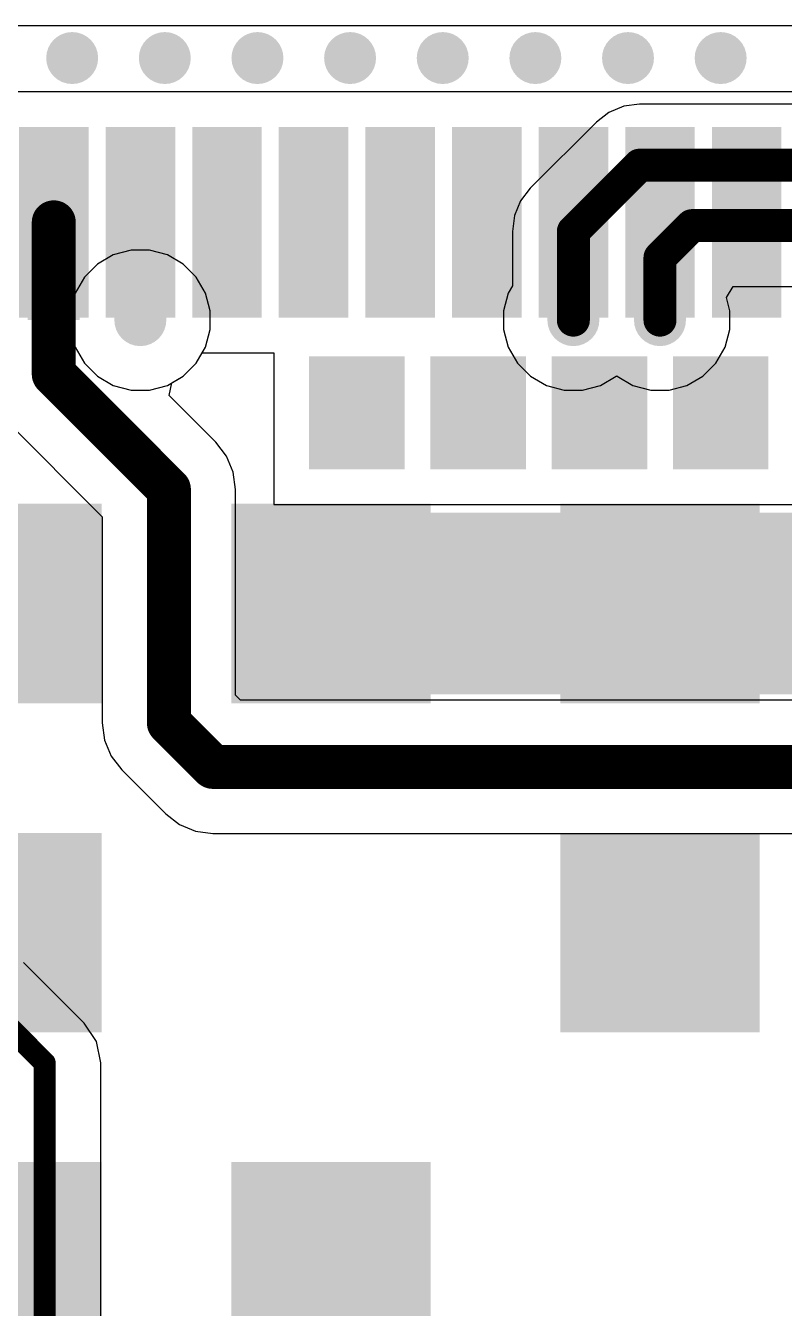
# Model space of a CAD drawing. Header units: millimetres. Extents: x -3 to 5437, y -3 to 5435.
# Drawn here: x 54.05 to 62.81, y 97.2 to 112.01 of the extents above; entities that cross this region are included whole.
import ezdxf

# ---------------------------------------------------------------- set-up
doc = ezdxf.new("R2010")
doc.units = ezdxf.units.MM
for name, color, linetype in [('BottomLayer', 5, 'Continuous'), ('BottomSolder', 6, 'Continuous'), ('TopLayer', 1, 'Continuous'), ('TopPaste', 8, 'Continuous'), ('TopSolder', 216, 'Continuous'), ('ViaHoleLayer', 16, 'Continuous')]:
    doc.layers.add(name, color=color, linetype=linetype)

# ---------------------------------------------------------------- blocks, each defined once
blk = doc.blocks.new('A7672E__FASE__63')
at = {"layer": 'TopLayer'}
for points in [[(-10.99999832, 1.29999994), (-10.99999832, 0.7000011399999999), (-12.9999994, 0.7000011399999999), (-12.9999994, 1.29999994)], [(-10.35000089, 1.15000405), (-9.25000055, 1.15000405), (-9.25000055, 0.25000331), (-10.35000089, 0.25000331)], [(-6.549997059999999, -1.05000044), (-8.649997939999999, -1.05000044), (-8.649997939999999, 1.05000044), (-6.549997059999999, 1.05000044)], [(-2.74999704, -1.05000044), (-4.84999792, -1.05000044), (-4.84999792, 1.05000044), (-2.74999704, 1.05000044)], [(-10.99999832, 0.3000019400000001), (-10.99999832, -0.2999968599999999), (-12.9999994, -0.29999686), (-12.9999994, 0.3000019399999999)], [(-10.35000089, -0.24999569), (-9.25000055, -0.24999569), (-9.25000055, -1.14999643), (-10.35000089, -1.14999643)], [(-10.99999832, -0.6999985999999999), (-10.99999832, -1.2999974), (-12.9999994, -1.2999974), (-12.9999994, -0.6999985999999999)], [(-10.99999832, -1.69999914), (-10.99999832, -2.29999794), (-12.9999994, -2.29999794), (-12.9999994, -1.69999914)], [(-10.35000089, -1.64999543), (-9.25000055, -1.64999543), (-9.25000055, -2.54999617), (-10.35000089, -2.54999617)], [(-10.99999832, -2.69999714), (-10.99999832, -3.29999594), (-12.9999994, -3.29999594), (-12.9999994, -2.69999714)], [(-6.549997059999999, -4.85000046), (-8.649997939999999, -4.85000046), (-8.649997939999999, -2.74999958), (-6.549997059999999, -2.74999958)], [(1.05000298, -2.74999958), (1.05000298, -4.85000046), (-1.0499979, -4.85000046), (-1.0499979, -2.74999958)], [(-10.35000089, -3.04999771), (-9.25000055, -3.04999771), (-9.25000055, -3.94999845), (-10.35000089, -3.94999845)], [(-10.99999832, -3.70000022), (-10.99999832, -4.29999902), (-12.9999994, -4.29999902), (-12.9999994, -3.70000022)], [(-10.99999832, -4.699998219999999), (-10.99999832, -5.299997019999999), (-12.9999994, -5.299997019999999), (-12.9999994, -4.699998219999999)], [(-10.99999832, -5.69999876), (-10.99999832, -6.29999756), (-12.9999994, -6.29999756), (-12.9999994, -5.69999876)], [(-6.549997059999999, -8.65000048), (-8.649997939999999, -8.65000048), (-8.649997939999999, -6.5499996), (-6.549997059999999, -6.5499996)], [(-2.74999704, -8.65000048), (-4.84999792, -8.65000048), (-4.84999792, -6.5499996), (-2.74999704, -6.5499996)], [(1.05000298, -8.65000048), (-1.0499979, -8.65000048), (-1.0499979, -6.5499996), (1.05000298, -6.5499996)], [(-10.99999832, -6.6999993), (-10.99999832, -7.299998099999999), (-12.9999994, -7.299998099999999), (-12.9999994, -6.6999993)]]:
    blk.add_hatch(color=1, dxfattribs=at).paths.add_polyline_path(points)
at = {"layer": 'TopPaste'}
for points in [[(-10.99999832, 1.29999994), (-10.99999832, 0.7000011399999999), (-12.9999994, 0.7000011399999999), (-12.9999994, 1.29999994)], [(-10.35000089, 1.15000405), (-9.25000055, 1.15000405), (-9.25000055, 0.25000331), (-10.35000089, 0.25000331)], [(-6.549997059999999, -1.05000044), (-8.649997939999999, -1.05000044), (-8.649997939999999, 1.05000044), (-6.549997059999999, 1.05000044)], [(-2.74999704, -1.05000044), (-4.84999792, -1.05000044), (-4.84999792, 1.05000044), (-2.74999704, 1.05000044)], [(-10.99999832, 0.3000019400000001), (-10.99999832, -0.2999968599999999), (-12.9999994, -0.29999686), (-12.9999994, 0.3000019399999999)], [(-10.35000089, -0.24999569), (-9.25000055, -0.24999569), (-9.25000055, -1.14999643), (-10.35000089, -1.14999643)], [(-10.99999832, -0.6999985999999999), (-10.99999832, -1.2999974), (-12.9999994, -1.2999974), (-12.9999994, -0.6999985999999999)], [(-10.99999832, -1.69999914), (-10.99999832, -2.29999794), (-12.9999994, -2.29999794), (-12.9999994, -1.69999914)], [(-10.35000089, -1.64999543), (-9.25000055, -1.64999543), (-9.25000055, -2.54999617), (-10.35000089, -2.54999617)], [(-10.99999832, -2.69999714), (-10.99999832, -3.29999594), (-12.9999994, -3.29999594), (-12.9999994, -2.69999714)], [(-6.549997059999999, -4.85000046), (-8.649997939999999, -4.85000046), (-8.649997939999999, -2.74999958), (-6.549997059999999, -2.74999958)], [(1.05000298, -2.74999958), (1.05000298, -4.85000046), (-1.0499979, -4.85000046), (-1.0499979, -2.74999958)], [(-10.35000089, -3.04999771), (-9.25000055, -3.04999771), (-9.25000055, -3.94999845), (-10.35000089, -3.94999845)], [(-10.99999832, -3.70000022), (-10.99999832, -4.29999902), (-12.9999994, -4.29999902), (-12.9999994, -3.70000022)], [(-10.99999832, -4.699998219999999), (-10.99999832, -5.299997019999999), (-12.9999994, -5.299997019999999), (-12.9999994, -4.699998219999999)], [(-10.99999832, -5.69999876), (-10.99999832, -6.29999756), (-12.9999994, -6.29999756), (-12.9999994, -5.69999876)], [(-6.549997059999999, -8.65000048), (-8.649997939999999, -8.65000048), (-8.649997939999999, -6.5499996), (-6.549997059999999, -6.5499996)], [(-2.74999704, -8.65000048), (-4.84999792, -8.65000048), (-4.84999792, -6.5499996), (-2.74999704, -6.5499996)], [(1.05000298, -8.65000048), (-1.0499979, -8.65000048), (-1.0499979, -6.5499996), (1.05000298, -6.5499996)], [(-10.99999832, -6.6999993), (-10.99999832, -7.299998099999999), (-12.9999994, -7.299998099999999), (-12.9999994, -6.6999993)]]:
    blk.add_hatch(color=8, dxfattribs=at).paths.add_polyline_path(points)
at = {"layer": 'TopSolder'}
for points in [[(-10.89839832, 1.40159994), (-10.89839832, 0.59840114), (-13.1015994, 0.5984011399999999), (-13.1015994, 1.40159994)], [(-10.45160089, 1.25160405), (-9.14840055, 1.25160405), (-9.14840055, 0.14840331), (-10.45160089, 0.14840331)], [(-6.44839706, -1.15160044), (-8.75159794, -1.15160044), (-8.75159794, 1.15160044), (-6.44839706, 1.15160044)], [(-2.64839704, -1.15160044), (-4.951597919999999, -1.15160044), (-4.951597919999999, 1.15160044), (-2.64839704, 1.15160044)], [(-10.89839832, 0.40160194), (-10.89839832, -0.4015968599999999), (-13.1015994, -0.4015968600000001), (-13.1015994, 0.4016019399999999)], [(-10.45160089, -0.14839569), (-9.14840055, -0.14839569), (-9.14840055, -1.25159643), (-10.45160089, -1.25159643)], [(-10.89839832, -0.5983985999999999), (-10.89839832, -1.4015974), (-13.1015994, -1.4015974), (-13.1015994, -0.5983986)], [(-10.89839832, -1.59839914), (-10.89839832, -2.40159794), (-13.1015994, -2.40159794), (-13.1015994, -1.59839914)], [(-10.45160089, -1.54839543), (-9.14840055, -1.54839543), (-9.14840055, -2.65159617), (-10.45160089, -2.65159617)], [(-10.89839832, -2.59839714), (-10.89839832, -3.40159594), (-13.1015994, -3.40159594), (-13.1015994, -2.59839714)], [(-6.44839706, -4.95160046), (-8.75159794, -4.95160046), (-8.75159794, -2.64839958), (-6.44839706, -2.64839958)], [(1.15160298, -2.64839958), (1.15160298, -4.95160046), (-1.1515979, -4.95160046), (-1.1515979, -2.64839958)], [(-10.45160089, -2.94839771), (-9.14840055, -2.94839771), (-9.14840055, -4.05159845), (-10.45160089, -4.05159845)], [(-10.89839832, -3.59840022), (-10.89839832, -4.40159902), (-13.1015994, -4.40159902), (-13.1015994, -3.59840022)], [(-10.89839832, -4.598398219999999), (-10.89839832, -5.40159702), (-13.1015994, -5.40159702), (-13.1015994, -4.598398219999999)], [(-10.89839832, -5.59839876), (-10.89839832, -6.40159756), (-13.1015994, -6.40159756), (-13.1015994, -5.59839876)], [(-6.44839706, -8.751600479999999), (-8.75159794, -8.751600479999999), (-8.75159794, -6.448399599999999), (-6.44839706, -6.448399599999999)], [(-2.64839704, -8.751600479999999), (-4.951597919999999, -8.751600479999999), (-4.951597919999999, -6.448399599999999), (-2.64839704, -6.448399599999999)], [(1.15160298, -8.751600479999999), (-1.1515979, -8.751600479999999), (-1.1515979, -6.448399599999999), (1.15160298, -6.448399599999999)], [(-10.89839832, -6.5983993), (-10.89839832, -7.401598099999999), (-13.1015994, -7.401598099999999), (-13.1015994, -6.5983993)]]:
    blk.add_hatch(color=216, dxfattribs=at).paths.add_polyline_path(points)

msp = doc.modelspace()

# ---------------------------------------------------------------- hatches: boundary and pattern name
at = {"layer": 'BottomLayer'}
h = msp.add_hatch(color=5, dxfattribs=at)
edge = h.paths.add_edge_path()
edge.add_arc((54.58531119999999, 111.63678206), 0.2999994, 0, 360)
h = msp.add_hatch(color=5, dxfattribs=at)
edge = h.paths.add_edge_path()
edge.add_arc((55.65498648, 111.63678206), 0.2999994, 0, 360)
h = msp.add_hatch(color=5, dxfattribs=at)
edge = h.paths.add_edge_path()
edge.add_arc((56.72466176, 111.63678206), 0.2999994, 0, 360)
h = msp.add_hatch(color=5, dxfattribs=at)
edge = h.paths.add_edge_path()
edge.add_arc((57.79433703999999, 111.63678206), 0.2999994, 0, 360)
h = msp.add_hatch(color=5, dxfattribs=at)
edge = h.paths.add_edge_path()
edge.add_arc((58.86401231999999, 111.63678206), 0.2999994, 0, 360)
h = msp.add_hatch(color=5, dxfattribs=at)
edge = h.paths.add_edge_path()
edge.add_arc((59.9336876, 111.63678206), 0.2999994, 0, 360)
h = msp.add_hatch(color=5, dxfattribs=at)
edge = h.paths.add_edge_path()
edge.add_arc((61.00336288, 111.63678206), 0.2999994, 0, 360)
h = msp.add_hatch(color=5, dxfattribs=at)
edge = h.paths.add_edge_path()
edge.add_arc((62.07303816, 111.63678206), 0.2999994, 0, 360)
h = msp.add_hatch(color=5, dxfattribs=at)
edge = h.paths.add_edge_path()
edge.add_arc((55.37243688, 108.61127376), 0.2999994, 0, 360)
h = msp.add_hatch(color=5, dxfattribs=at)
edge = h.paths.add_edge_path()
edge.add_arc((60.37243704, 108.61127376), 0.2999994, 0, 360)
h = msp.add_hatch(color=5, dxfattribs=at)
edge = h.paths.add_edge_path()
edge.add_arc((61.37243758, 108.61127376), 0.2999994, 0, 360)
h = msp.add_hatch(color=5, dxfattribs=at)
edge = h.paths.add_edge_path()
edge.add_arc((59.11912738, 105.64917656), 0.2999994, 0, 360)
h = msp.add_hatch(color=5, dxfattribs=at)
edge = h.paths.add_edge_path()
edge.add_arc((59.85149066, 105.64917656), 0.2999994, 0, 360)
h = msp.add_hatch(color=5, dxfattribs=at)
edge = h.paths.add_edge_path()
edge.add_arc((62.4619274, 105.64917656), 0.2999994, 0, 360)
h = msp.add_hatch(color=5, dxfattribs=at)
edge = h.paths.add_edge_path()
edge.add_arc((59.11912738, 104.91437742), 0.2999994, 0, 360)
h = msp.add_hatch(color=5, dxfattribs=at)
edge = h.paths.add_edge_path()
edge.add_arc((59.85149066, 104.91437742), 0.2999994, 0, 360)
h = msp.add_hatch(color=5, dxfattribs=at)
edge = h.paths.add_edge_path()
edge.add_arc((62.4619274, 104.91437742), 0.2999994, 0, 360)
at = {"layer": 'BottomSolder'}
h = msp.add_hatch(color=6, dxfattribs=at)
edge = h.paths.add_edge_path()
edge.add_arc((59.11912738, 105.64917656), 0.1499997, 0, 360)
h = msp.add_hatch(color=6, dxfattribs=at)
edge = h.paths.add_edge_path()
edge.add_arc((59.85149066, 105.64917656), 0.1499997, 0, 360)
h = msp.add_hatch(color=6, dxfattribs=at)
edge = h.paths.add_edge_path()
edge.add_arc((62.4619274, 105.64917656), 0.1499997, 0, 360)
h = msp.add_hatch(color=6, dxfattribs=at)
edge = h.paths.add_edge_path()
edge.add_arc((59.11912738, 104.91437742), 0.1499997, 0, 360)
h = msp.add_hatch(color=6, dxfattribs=at)
edge = h.paths.add_edge_path()
edge.add_arc((59.85149066, 104.91437742), 0.1499997, 0, 360)
h = msp.add_hatch(color=6, dxfattribs=at)
edge = h.paths.add_edge_path()
edge.add_arc((62.4619274, 104.91437742), 0.1499997, 0, 360)
at = {"layer": 'TopLayer'}
h = msp.add_hatch(color=1, dxfattribs=at)
edge = h.paths.add_edge_path()
edge.add_arc((54.58531119999999, 111.63678206), 0.2999994, 0, 360)
h = msp.add_hatch(color=1, dxfattribs=at)
edge = h.paths.add_edge_path()
edge.add_arc((55.65498648, 111.63678206), 0.2999994, 0, 360)
h = msp.add_hatch(color=1, dxfattribs=at)
edge = h.paths.add_edge_path()
edge.add_arc((56.72466176, 111.63678206), 0.2999994, 0, 360)
h = msp.add_hatch(color=1, dxfattribs=at)
edge = h.paths.add_edge_path()
edge.add_arc((57.79433703999999, 111.63678206), 0.2999994, 0, 360)
h = msp.add_hatch(color=1, dxfattribs=at)
edge = h.paths.add_edge_path()
edge.add_arc((58.86401231999999, 111.63678206), 0.2999994, 0, 360)
h = msp.add_hatch(color=1, dxfattribs=at)
edge = h.paths.add_edge_path()
edge.add_arc((59.9336876, 111.63678206), 0.2999994, 0, 360)
h = msp.add_hatch(color=1, dxfattribs=at)
edge = h.paths.add_edge_path()
edge.add_arc((61.00336288, 111.63678206), 0.2999994, 0, 360)
h = msp.add_hatch(color=1, dxfattribs=at)
edge = h.paths.add_edge_path()
edge.add_arc((62.07303816, 111.63678206), 0.2999994, 0, 360)
for points in [[(54.07303891999999, 108.61127376), (54.67303772, 108.61127376), (54.67303772, 109.74007516), (54.07303891999999, 109.74007516)], [(55.07303946, 108.61127376), (55.67303826, 108.61127376), (55.67303826, 109.74007516), (55.07303946, 109.74007516)], [(60.07303961999999, 108.61127376), (60.67303841999999, 108.61127376), (60.67303841999999, 109.74007516), (60.07303961999999, 109.74007516)], [(61.07304016, 108.61127376), (61.67303896, 108.61127376), (61.67303896, 109.74007516), (61.07304016, 109.74007516)], [(56.52303656, 104.29007336), (70.02303495999999, 104.29007336), (70.02303495999999, 106.39007424), (56.52303656, 106.39007424)]]:
    msp.add_hatch(color=1, dxfattribs=at).paths.add_polyline_path(points)
h = msp.add_hatch(color=1, dxfattribs=at)
edge = h.paths.add_edge_path()
edge.add_arc((55.37243688, 108.61127376), 0.2999994, 0, 360)
h = msp.add_hatch(color=1, dxfattribs=at)
edge = h.paths.add_edge_path()
edge.add_arc((60.37243704, 108.61127376), 0.2999994, 0, 360)
h = msp.add_hatch(color=1, dxfattribs=at)
edge = h.paths.add_edge_path()
edge.add_arc((61.37243758, 108.61127376), 0.2999994, 0, 360)
h = msp.add_hatch(color=1, dxfattribs=at)
edge = h.paths.add_edge_path()
edge.add_arc((59.11912738, 105.64917656), 0.2999994, 0, 360)
h = msp.add_hatch(color=1, dxfattribs=at)
edge = h.paths.add_edge_path()
edge.add_arc((59.85149066, 105.64917656), 0.2999994, 0, 360)
h = msp.add_hatch(color=1, dxfattribs=at)
edge = h.paths.add_edge_path()
edge.add_arc((62.4619274, 105.64917656), 0.2999994, 0, 360)
h = msp.add_hatch(color=1, dxfattribs=at)
edge = h.paths.add_edge_path()
edge.add_arc((59.11912738, 104.91437742), 0.2999994, 0, 360)
h = msp.add_hatch(color=1, dxfattribs=at)
edge = h.paths.add_edge_path()
edge.add_arc((59.85149066, 104.91437742), 0.2999994, 0, 360)
h = msp.add_hatch(color=1, dxfattribs=at)
edge = h.paths.add_edge_path()
edge.add_arc((62.4619274, 104.91437742), 0.2999994, 0, 360)
at = {"layer": 'TopSolder'}
h = msp.add_hatch(color=216, dxfattribs=at)
edge = h.paths.add_edge_path()
edge.add_arc((59.11912738, 105.64917656), 0.1499997, 0, 360)
h = msp.add_hatch(color=216, dxfattribs=at)
edge = h.paths.add_edge_path()
edge.add_arc((59.85149066, 105.64917656), 0.1499997, 0, 360)
h = msp.add_hatch(color=216, dxfattribs=at)
edge = h.paths.add_edge_path()
edge.add_arc((62.4619274, 105.64917656), 0.1499997, 0, 360)
h = msp.add_hatch(color=216, dxfattribs=at)
edge = h.paths.add_edge_path()
edge.add_arc((59.11912738, 104.91437742), 0.1499997, 0, 360)
h = msp.add_hatch(color=216, dxfattribs=at)
edge = h.paths.add_edge_path()
edge.add_arc((59.85149066, 104.91437742), 0.1499997, 0, 360)
h = msp.add_hatch(color=216, dxfattribs=at)
edge = h.paths.add_edge_path()
edge.add_arc((62.4619274, 104.91437742), 0.1499997, 0, 360)
at = {"layer": 'ViaHoleLayer'}
h = msp.add_hatch(color=16, dxfattribs=at)
edge = h.paths.add_edge_path()
edge.add_arc((54.58531119999999, 111.63678206), 0.1499997, 0, 360)
h = msp.add_hatch(color=16, dxfattribs=at)
edge = h.paths.add_edge_path()
edge.add_arc((55.65498648, 111.63678206), 0.1499997, 0, 360)
h = msp.add_hatch(color=16, dxfattribs=at)
edge = h.paths.add_edge_path()
edge.add_arc((56.72466176, 111.63678206), 0.1499997, 0, 360)
h = msp.add_hatch(color=16, dxfattribs=at)
edge = h.paths.add_edge_path()
edge.add_arc((57.79433703999999, 111.63678206), 0.1499997, 0, 360)
h = msp.add_hatch(color=16, dxfattribs=at)
edge = h.paths.add_edge_path()
edge.add_arc((58.86401231999999, 111.63678206), 0.1499997, 0, 360)
h = msp.add_hatch(color=16, dxfattribs=at)
edge = h.paths.add_edge_path()
edge.add_arc((59.9336876, 111.63678206), 0.1499997, 0, 360)
h = msp.add_hatch(color=16, dxfattribs=at)
edge = h.paths.add_edge_path()
edge.add_arc((61.00336288, 111.63678206), 0.1499997, 0, 360)
h = msp.add_hatch(color=16, dxfattribs=at)
edge = h.paths.add_edge_path()
edge.add_arc((62.07303816, 111.63678206), 0.1499997, 0, 360)
h = msp.add_hatch(color=16, dxfattribs=at)
edge = h.paths.add_edge_path()
edge.add_arc((55.37243688, 108.61127376), 0.1499997, 0, 360)
h = msp.add_hatch(color=16, dxfattribs=at)
edge = h.paths.add_edge_path()
edge.add_arc((60.37243704, 108.61127376), 0.1499997, 0, 360)
h = msp.add_hatch(color=16, dxfattribs=at)
edge = h.paths.add_edge_path()
edge.add_arc((61.37243758, 108.61127376), 0.1499997, 0, 360)
h = msp.add_hatch(color=16, dxfattribs=at)
edge = h.paths.add_edge_path()
edge.add_arc((59.11912738, 105.64917656), 0.1499997, 0, 360)
h = msp.add_hatch(color=16, dxfattribs=at)
edge = h.paths.add_edge_path()
edge.add_arc((59.85149066, 105.64917656), 0.1499997, 0, 360)
h = msp.add_hatch(color=16, dxfattribs=at)
edge = h.paths.add_edge_path()
edge.add_arc((62.4619274, 105.64917656), 0.1499997, 0, 360)
h = msp.add_hatch(color=16, dxfattribs=at)
edge = h.paths.add_edge_path()
edge.add_arc((59.11912738, 104.91437742), 0.1499997, 0, 360)
h = msp.add_hatch(color=16, dxfattribs=at)
edge = h.paths.add_edge_path()
edge.add_arc((59.85149066, 104.91437742), 0.1499997, 0, 360)
h = msp.add_hatch(color=16, dxfattribs=at)
edge = h.paths.add_edge_path()
edge.add_arc((62.4619274, 104.91437742), 0.1499997, 0, 360)

# ---------------------------------------------------------------- linework, layer by layer
at = {"layer": 'BottomLayer'}
for p, q in [((60.95375922, 111.08018678), (60.78383829999999, 111.00980338)), ((61.13610328, 111.10419232), (60.95375922, 111.08018678)), ((65.97273064, 111.10419232), (61.13610328, 111.10419232)), ((60.78383829999999, 111.00980338), (60.637928, 110.89784018)), ((60.637928, 110.89784018), (59.87426176, 110.13417394)), ((59.87426176, 110.13417394), (59.76229855999999, 109.98826364)), ((59.76229855999999, 109.98826364), (59.69191516, 109.81834272)), ((59.69191516, 109.81834272), (59.66790962, 109.63599866)), ((59.66790962, 109.63599866), (59.66790962, 109.00699306)), ((55.06056044, 109.3642085), (54.87631391999999, 109.2578333)), ((55.26606167999999, 109.41927316), (55.06056044, 109.3642085)), ((55.47881208, 109.41927316), (55.26606167999999, 109.41927316)), ((55.68431332, 109.3642085), (55.47881208, 109.41927316)), ((55.86855984, 109.2578333), (55.68431332, 109.3642085)), ((54.87631391999999, 109.2578333), (54.72587734, 109.10739672)), ((56.01899641999999, 109.10739672), (55.86855984, 109.2578333)), ((54.72587734, 109.10739672), (54.61950214, 108.9231502)), ((56.12537162, 108.9231502), (56.01899641999999, 109.10739672)), ((59.66790962, 109.00699306), (59.61950229999999, 108.9231502)), ((62.13941598, 108.87073984), (62.21603253999999, 108.99774238)), ((62.21603253999999, 108.99774238), (63.5288417, 108.99774238)), ((54.61950214, 108.9231502), (54.56443748, 108.71764896)), ((56.18043628, 108.71764896), (56.12537162, 108.9231502)), ((59.61950229999999, 108.9231502), (59.56443763999999, 108.71764896)), ((62.18043698, 108.71764896), (62.13941598, 108.87073984)), ((54.56443748, 108.71764896), (54.56443748, 108.50489856)), ((56.18043628, 108.50489856), (56.18043628, 108.71764896)), ((59.56443763999999, 108.71764896), (59.56443763999999, 108.50489856)), ((62.18043698, 108.50489856), (62.18043698, 108.71764896)), ((54.56443748, 108.50489856), (54.61950214, 108.29939732)), ((56.12537162, 108.29939732), (56.18043628, 108.50489856)), ((59.56443763999999, 108.50489856), (59.61950229999999, 108.29939732)), ((62.12537231999999, 108.29939732), (62.18043698, 108.50489856)), ((54.61950214, 108.29939732), (54.72587734, 108.1151508)), ((56.01899641999999, 108.1151508), (56.12537162, 108.29939732)), ((59.61950229999999, 108.29939732), (59.7258775, 108.1151508)), ((62.01899712, 108.1151508), (62.12537231999999, 108.29939732)), ((54.72587734, 108.1151508), (54.87631391999999, 107.96471422)), ((55.86855984, 107.96471422), (56.01899641999999, 108.1151508)), ((59.7258775, 108.1151508), (59.87631408, 107.96471422)), ((61.86856054, 107.96471422), (62.01899712, 108.1151508)), ((54.87631391999999, 107.96471422), (55.06056044, 107.85833902)), ((55.68431332, 107.85833902), (55.86855984, 107.96471422)), ((59.87631408, 107.96471422), (60.0605606, 107.85833902)), ((60.68431347999999, 107.85833902), (60.86856, 107.96471422)), ((60.86856, 107.96471422), (60.87243857999999, 107.9685928)), ((60.87243857999999, 107.9685928), (60.87631462, 107.96471422)), ((60.87631462, 107.96471422), (61.06056113999999, 107.85833902)), ((61.68431402, 107.85833902), (61.86856054, 107.96471422)), ((55.06056044, 107.85833902), (55.26606167999999, 107.80327436)), ((55.26606167999999, 107.80327436), (55.47881208, 107.80327436)), ((55.47881208, 107.80327436), (55.68431332, 107.85833902)), ((60.0605606, 107.85833902), (60.26606184, 107.80327436)), ((60.26606184, 107.80327436), (60.47881223999999, 107.80327436)), ((60.47881223999999, 107.80327436), (60.68431347999999, 107.85833902)), ((61.06056113999999, 107.85833902), (61.26606237999999, 107.80327436)), ((61.26606237999999, 107.80327436), (61.47881278, 107.80327436)), ((61.47881278, 107.80327436), (61.68431402, 107.85833902)), ((54.7255319, 100.4950873), (54.0233362, 101.197283)), ((54.86587959999999, 100.28504454), (54.7255319, 100.4950873)), ((54.91516322, 100.0372777), (54.86587959999999, 100.28504454)), ((54.91516322, 87.20787231999999), (54.91516322, 100.0372777))]:
    msp.add_line(p, q, dxfattribs=at)
for points, const_width in [([(60.37243704, 109.63599866), (61.13610328, 110.3996649)], 0.3809999999999999), ([(61.13610328, 110.3996649), (66.26455378, 110.3996649)], 0.3809999999999999), ([(61.37243758, 109.3327252), (61.74198218, 109.7022698)], 0.3809999999999999), ([(61.74198218, 109.7022698), (66.45463214, 109.7022698)], 0.3809999999999999), ([(60.37243704, 108.61127376), (60.37243704, 109.63599866)], 0.3809999999999999), ([(61.37243758, 108.61127376), (61.37243758, 109.3327252)], 0.3809999999999999), ([(53.5655266, 100.7394734), (54.2677223, 100.0372777)], 0.254), ([(54.2677223, 87.20787231999999), (54.2677223, 100.0372777)], 0.254)]:
    msp.add_lwpolyline(points, dxfattribs=dict(at, const_width=const_width))
for points, const_width in [([(61.04085327999999, 110.3996649, 1), (61.23135327999999, 110.3996649, 1)], 0.1905), ([(61.04085327999999, 110.3996649, 1), (61.23135327999999, 110.3996649, 1)], 0.1905), ([(61.64673217999999, 109.7022698, 1), (61.83723218, 109.7022698, 1)], 0.1905), ([(61.64673217999999, 109.7022698, 1), (61.83723218, 109.7022698, 1)], 0.1905), ([(60.27718704, 109.63599866, 1), (60.46768703999999, 109.63599866, 1)], 0.1905), ([(60.27718704, 109.63599866, 1), (60.46768703999999, 109.63599866, 1)], 0.1905), ([(61.27718757999999, 109.3327252, 1), (61.46768758, 109.3327252, 1)], 0.1905), ([(61.27718757999999, 109.3327252, 1), (61.46768758, 109.3327252, 1)], 0.1905), ([(60.27718704, 108.61127376, 1), (60.46768703999999, 108.61127376, 1)], 0.1905), ([(61.27718757999999, 108.61127376, 1), (61.46768758, 108.61127376, 1)], 0.1905), ([(54.2042223, 100.0372777, 1), (54.3312223, 100.0372777, 1)], 0.127), ([(54.2042223, 100.0372777, 1), (54.3312223, 100.0372777, 1)], 0.127)]:
    msp.add_lwpolyline(points, format="xyb", close=True, dxfattribs=dict(at, const_width=const_width))
at = {"layer": 'TopLayer'}
for p, q in [((52.76850762, 112.0106599), (62.93785736, 112.0106599)), ((68.18103712, 111.2480757), (53.56503891999999, 111.2480757)), ((55.86855984, 107.96471422), (56.01899641999999, 108.1151508)), ((56.01899641999999, 108.1151508), (56.086502, 108.23207462)), ((56.086502, 108.23207462), (56.91503984, 108.23207462)), ((56.91503984, 108.23207462), (56.91503984, 106.48207812)), ((55.7376076, 107.88910858), (55.86855984, 107.96471422)), ((55.70446313999999, 107.74264456), (55.7376076, 107.88910858)), ((56.24565586, 107.20145184), (55.70446313999999, 107.74264456)), ((53.8295723, 107.44367386), (54.93362394, 106.33962476)), ((56.24566602, 107.20144422), (56.24565586, 107.20145184)), ((56.367807, 107.0422675), (56.24566602, 107.20144422)), ((56.44458866, 106.85690084), (56.367807, 107.0422675)), ((56.4707786, 106.6579782), (56.44458866, 106.85690084)), ((56.47077605999999, 106.65795788), (56.4707786, 106.6579782)), ((56.47077605999999, 104.28055598), (56.47077605999999, 106.65795788)), ((56.91503984, 106.48207812), (65.83103928, 106.48207812)), ((54.93362394, 106.33962476), (54.93362394, 103.9622)), ((56.52855598, 104.22277606), (56.47077605999999, 104.28055598)), ((65.38009784, 104.22277606), (56.52855598, 104.22277606)), ((54.93362394, 103.9622), (54.95981134, 103.76327736)), ((54.95981134, 103.76327736), (55.036593, 103.5779107)), ((55.036593, 103.5779107), (55.15873397999999, 103.41873398)), ((55.15873397999999, 103.41873398), (55.66673398, 102.91073398)), ((55.66673398, 102.91073398), (55.8259107, 102.788593)), ((55.8259107, 102.788593), (56.01127735999999, 102.71181134)), ((56.01127735999999, 102.71181134), (56.2102, 102.6856214)), ((56.2102, 102.6856214), (56.21022032, 102.68562394)), ((56.21022032, 102.68562394), (65.38009784, 102.68562394))]:
    msp.add_line(p, q, dxfattribs=at)
at = {"layer": 'TopLayer', "const_width": 0.508}
for points in [[(54.37303832, 107.98713988), (54.37303832, 109.74007516)], [(54.37303832, 107.98713988), (55.7022, 106.6579782)], [(55.7022, 103.9622), (55.7022, 106.6579782)], [(55.7022, 103.9622), (56.2102, 103.4542)], [(56.2102, 103.4542), (65.6336, 103.4542)]]:
    msp.add_lwpolyline(points, dxfattribs=at)
at = {"layer": 'TopLayer', "const_width": 0.254}
for points in [[(54.24603832, 109.74007516, 1), (54.50003831999999, 109.74007516, 1)], [(54.24603832, 107.98713988, 1), (54.50003831999999, 107.98713988, 1)], [(54.24603832, 107.98713988, 1), (54.50003831999999, 107.98713988, 1)], [(55.5752, 106.6579782, 1), (55.82919999999999, 106.6579782, 1)], [(55.5752, 106.6579782, 1), (55.82919999999999, 106.6579782, 1)], [(55.5752, 103.9622, 1), (55.82919999999999, 103.9622, 1)], [(55.5752, 103.9622, 1), (55.82919999999999, 103.9622, 1)], [(56.08320000000001, 103.4542, 1), (56.3372, 103.4542, 1)], [(56.08320000000001, 103.4542, 1), (56.3372, 103.4542, 1)]]:
    msp.add_lwpolyline(points, format="xyb", close=True, dxfattribs=at)

# ---------------------------------------------------------------- block references
at = {"rotation": 270}
msp.add_blockref('A7672E__FASE__63', (61.37303702, 97.74007629999998), dxfattribs=at)

doc.saveas('drawing.dxf')
